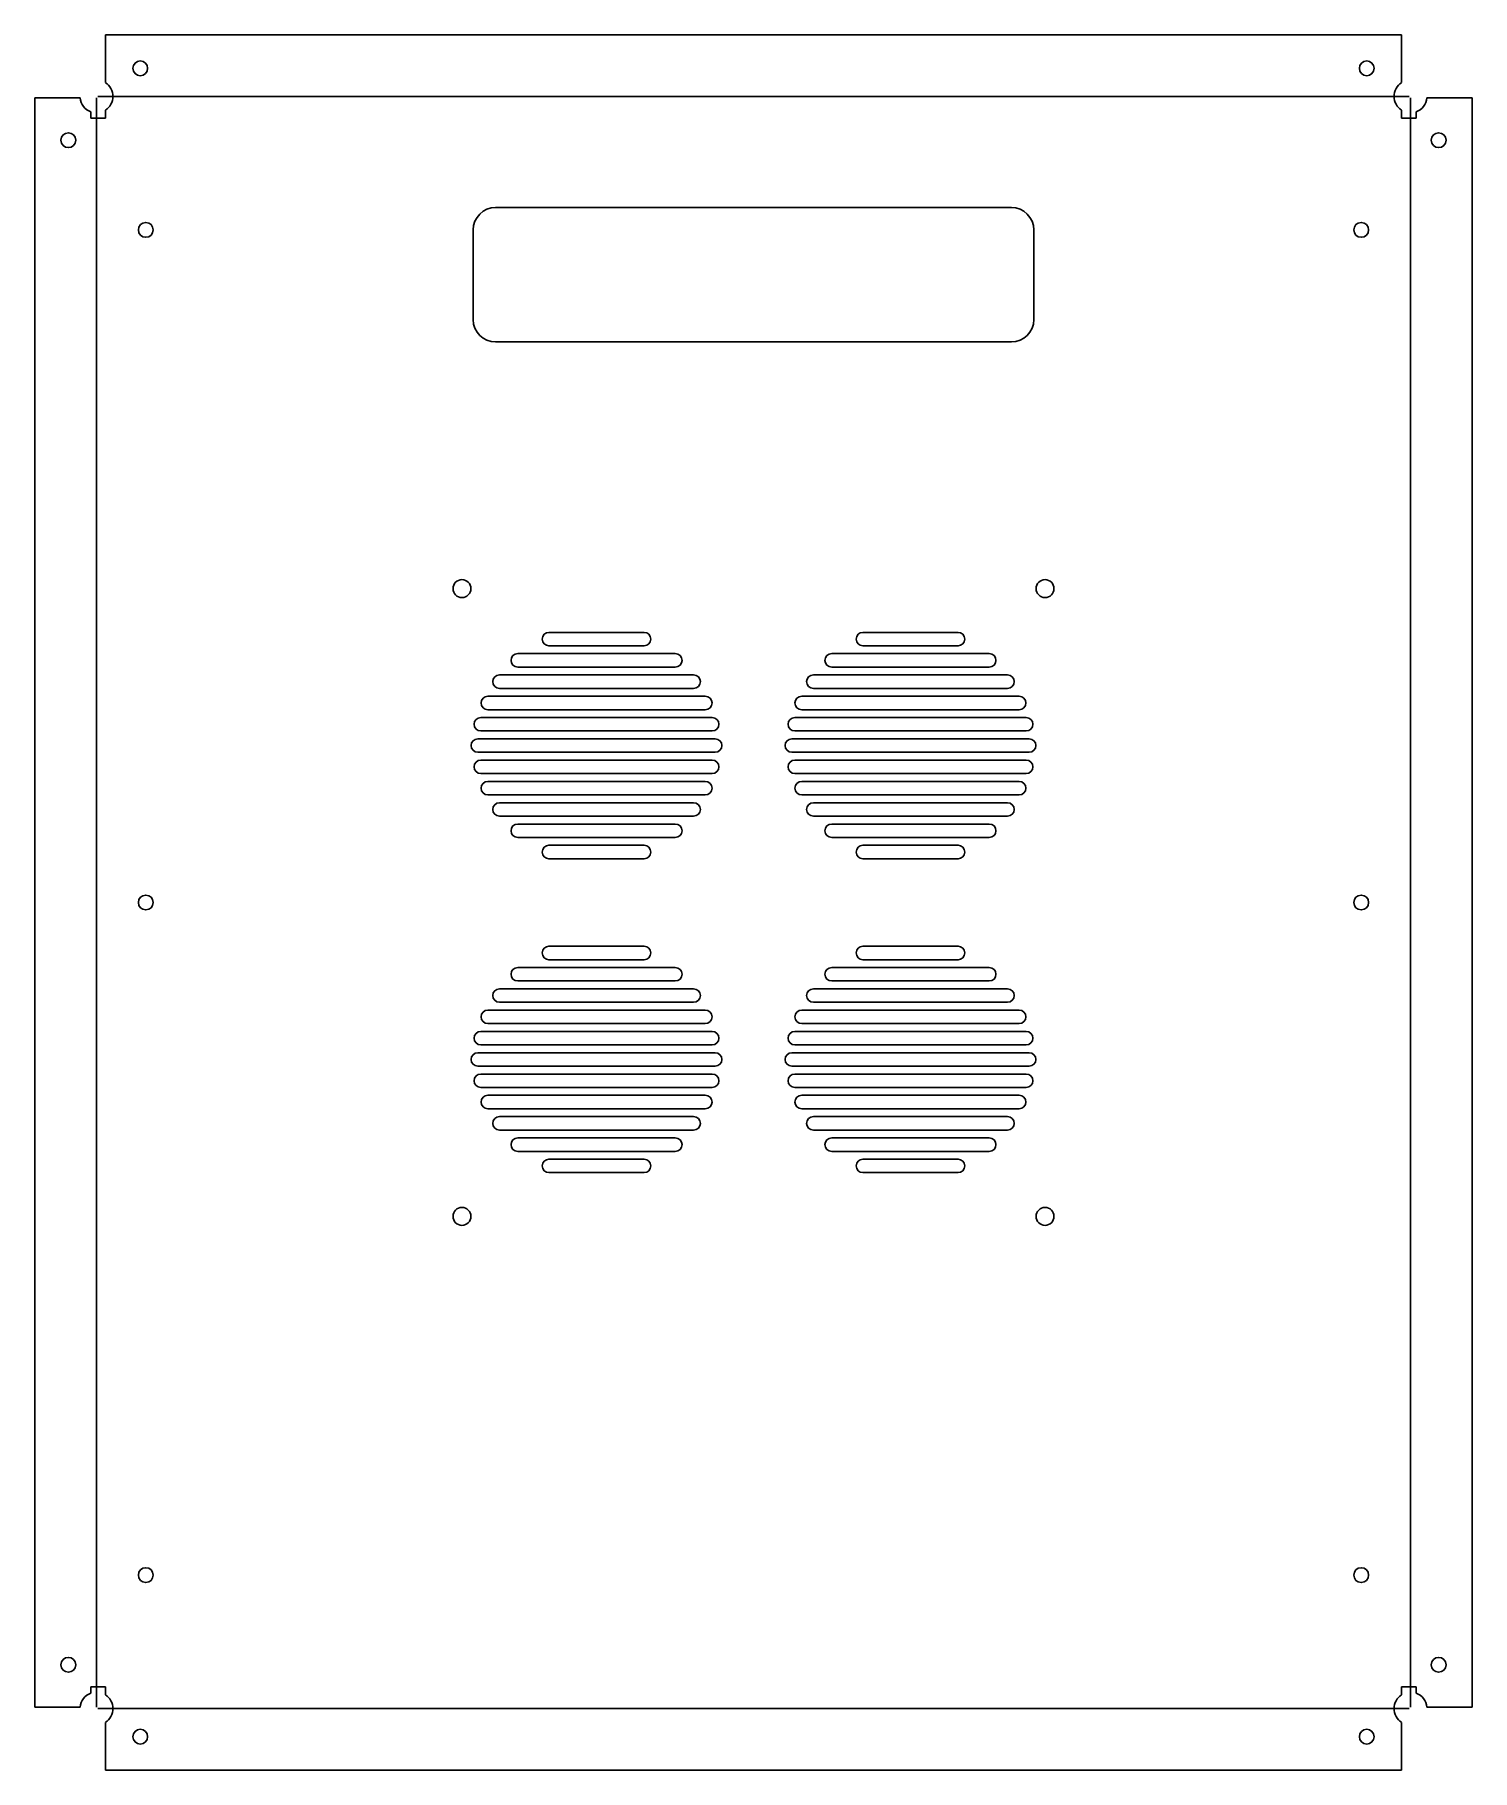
# Model space of a CAD drawing. Header units: millimetres. Extents: x -321 to 321, y -387 to 387.
import ezdxf

# ---------------------------------------------------------------- set-up
doc = ezdxf.new("R2010")
doc.units = ezdxf.units.MM
doc.layers.add('BEND', color=1, linetype='Continuous')
doc.layers.add('CUT', color=7, linetype='Continuous')

msp = doc.modelspace()

# ---------------------------------------------------------------- linework, layer by layer
at = {"layer": 'BEND'}
for p, q in [((-293, 358.96), (-293, -358.96)), ((292.44, 359.52), (-292.44, 359.52)), ((293, -358.96), (293, 358.96)), ((-292.44, -359.52), (292.44, -359.52))]:
    msp.add_line(p, q, dxfattribs=at)
at = {"layer": 'CUT'}
for p, q in [((289.02, 387.06), (-289.02, 387.06)), ((-289.02, 387.06), (-289.02, 365.67)), ((289.02, 365.67), (289.02, 387.06)), ((-300.3, 358.96), (-320.54, 358.96)), ((-320.54, 358.96), (-320.54, -358.96)), ((320.54, 358.96), (300.3, 358.96)), ((320.54, -358.96), (320.54, 358.96)), ((-295.46, 349.8), (-295.46, 352.62)), ((-289.02, 349.8), (-295.46, 349.8)), ((-289.02, 353.37), (-289.02, 349.8)), ((289.02, 349.8), (289.02, 353.37)), ((295.46, 349.8), (289.02, 349.8)), ((295.46, 352.62), (295.46, 349.8)), ((-115, 310), (115, 310)), ((-125, 260), (-125, 300)), ((125, 300), (125, 260)), ((115, 250), (-115, 250)), ((-91.2, 120.5), (-48.8, 120.5)), ((48.8, 120.5), (91.2, 120.5)), ((-105.14, 111), (-34.86, 111)), ((-48.8, 114.5), (-91.2, 114.5)), ((34.86, 111), (105.14, 111)), ((91.2, 114.5), (48.8, 114.5)), ((-113.3, 101.5), (-26.7, 101.5)), ((-34.86, 105), (-105.14, 105)), ((26.7, 101.5), (113.3, 101.5)), ((105.14, 105), (34.86, 105)), ((-26.7, 95.5), (-113.3, 95.5)), ((113.3, 95.5), (26.7, 95.5)), ((-118.5, 92), (-21.5, 92)), ((-21.5, 86), (-118.5, 86)), ((21.5, 92), (118.5, 92)), ((118.5, 86), (21.5, 86)), ((-121.59, 82.5), (-18.41, 82.5)), ((18.41, 82.5), (121.59, 82.5)), ((-122.92, 73), (-17.08, 73)), ((-18.41, 76.5), (-121.59, 76.5)), ((17.08, 73), (122.92, 73)), ((121.59, 76.5), (18.41, 76.5)), ((-17.08, 67), (-122.92, 67)), ((-121.59, 63.5), (-18.41, 63.5)), ((122.92, 67), (17.08, 67)), ((18.41, 63.5), (121.59, 63.5)), ((-18.41, 57.5), (-121.59, 57.5)), ((121.59, 57.5), (18.41, 57.5)), ((-118.5, 54), (-21.5, 54)), ((-21.5, 48), (-118.5, 48)), ((21.5, 54), (118.5, 54)), ((118.5, 48), (21.5, 48)), ((-113.3, 44.5), (-26.7, 44.5)), ((26.7, 44.5), (113.3, 44.5)), ((-26.7, 38.5), (-113.3, 38.5)), ((-105.14, 35), (-34.86, 35)), ((113.3, 38.5), (26.7, 38.5)), ((34.86, 35), (105.14, 35)), ((-34.86, 29), (-105.14, 29)), ((-91.2, 25.5), (-48.8, 25.5)), ((105.14, 29), (34.86, 29)), ((48.8, 25.5), (91.2, 25.5)), ((-48.8, 19.5), (-91.2, 19.5)), ((91.2, 19.5), (48.8, 19.5)), ((-91.2, -19.5), (-48.8, -19.5)), ((48.8, -19.5), (91.2, -19.5)), ((-105.14, -29), (-34.86, -29)), ((-48.8, -25.5), (-91.2, -25.5)), ((34.86, -29), (105.14, -29)), ((91.2, -25.5), (48.8, -25.5)), ((-113.3, -38.5), (-26.7, -38.5)), ((-34.86, -35), (-105.14, -35)), ((26.7, -38.5), (113.3, -38.5)), ((105.14, -35), (34.86, -35)), ((-26.7, -44.5), (-113.3, -44.5)), ((113.3, -44.5), (26.7, -44.5)), ((-118.5, -48), (-21.5, -48)), ((-21.5, -54), (-118.5, -54)), ((21.5, -48), (118.5, -48)), ((118.5, -54), (21.5, -54)), ((-121.59, -57.5), (-18.41, -57.5)), ((18.41, -57.5), (121.59, -57.5)), ((-122.92, -67), (-17.08, -67)), ((-18.41, -63.5), (-121.59, -63.5)), ((17.08, -67), (122.92, -67)), ((121.59, -63.5), (18.41, -63.5)), ((-17.08, -73), (-122.92, -73)), ((-121.59, -76.5), (-18.41, -76.5)), ((122.92, -73), (17.08, -73)), ((18.41, -76.5), (121.59, -76.5)), ((-18.41, -82.5), (-121.59, -82.5)), ((121.59, -82.5), (18.41, -82.5)), ((-118.5, -86), (-21.5, -86)), ((-21.5, -92), (-118.5, -92)), ((21.5, -86), (118.5, -86)), ((118.5, -92), (21.5, -92)), ((-113.3, -95.5), (-26.7, -95.5)), ((26.7, -95.5), (113.3, -95.5)), ((-26.7, -101.5), (-113.3, -101.5)), ((-105.14, -105), (-34.86, -105)), ((113.3, -101.5), (26.7, -101.5)), ((34.86, -105), (105.14, -105)), ((-34.86, -111), (-105.14, -111)), ((-91.2, -114.5), (-48.8, -114.5)), ((105.14, -111), (34.86, -111)), ((48.8, -114.5), (91.2, -114.5)), ((-48.8, -120.5), (-91.2, -120.5)), ((91.2, -120.5), (48.8, -120.5)), ((-295.46, -352.62), (-295.46, -349.8)), ((-295.46, -349.8), (-289.02, -349.8)), ((-289.02, -349.8), (-289.02, -353.37)), ((289.02, -353.37), (289.02, -349.8)), ((289.02, -349.8), (295.46, -349.8)), ((295.46, -349.8), (295.46, -352.62)), ((-320.54, -358.96), (-300.3, -358.96)), ((300.3, -358.96), (320.54, -358.96)), ((-289.02, -365.67), (-289.02, -387.06)), ((289.02, -387.06), (289.02, -365.67)), ((-289.02, -387.06), (289.02, -387.06))]:
    msp.add_line(p, q, dxfattribs=at)
for centre, radius in [((-273.48, 372.06), 3.3), ((273.48, 372.06), 3.3), ((-305.54, 340), 3.3), ((305.54, 340), 3.3), ((-271, 300), 3.3), ((271, 300), 3.3), ((-130, 140), 4), ((130, 140), 4), ((-271, 0), 3.3), ((271, 0), 3.3), ((-130, -140), 4), ((130, -140), 4), ((-271, -300), 3.3), ((271, -300), 3.3), ((-305.54, -340), 3.3), ((305.54, -340), 3.3), ((-273.48, -372.06), 3.3), ((273.48, -372.06), 3.3)]:
    msp.add_circle(centre, radius, dxfattribs=at)
for centre, radius, start, end in [((-293, 359.52), 7.32, 302.90404, 417.09596), ((293, 359.52), 7.32, 122.90404, 237.09596), ((-293, 359.52), 7.32, -175.63008, -109.64664), ((293, 359.52), 7.32, 289.64664, 355.63008), ((-115, 300), 10, 90, 180), ((115, 300), 10, 0, 90), ((-115, 260), 10, 180, 270), ((115, 260), 10, -90, 0), ((-91.2, 117.5), 3, 90, 270), ((-48.8, 117.5), 3, -90, 90), ((48.8, 117.5), 3, 90, 270), ((91.2, 117.5), 3, -90, 90), ((-105.14, 108), 3, 90, 270), ((-34.86, 108), 3, -90, 90), ((34.86, 108), 3, 90, 270), ((105.14, 108), 3, -90, 90), ((-113.3, 98.5), 3, 90, 270), ((-26.7, 98.5), 3, -90, 90), ((26.7, 98.5), 3, 90, 270), ((113.3, 98.5), 3, -90, 90), ((-118.5, 89), 3, 90, 270), ((-21.5, 89), 3, -90, 90), ((21.5, 89), 3, 90, 270), ((118.5, 89), 3, -90, 90), ((-121.59, 79.5), 3, 90, 270), ((-18.41, 79.5), 3, -90, 90), ((18.41, 79.5), 3, 90, 270), ((121.59, 79.5), 3, -90, 90), ((-122.92, 70), 3, 90, 270), ((-17.08, 70), 3, -90, 90), ((17.08, 70), 3, 90, 270), ((122.92, 70), 3, -90, 90), ((-121.59, 60.5), 3, 90, 270), ((-18.41, 60.5), 3, -90, 90), ((18.41, 60.5), 3, 90, 270), ((121.59, 60.5), 3, -90, 90), ((-118.5, 51), 3, 90, 270), ((-21.5, 51), 3, -90, 90), ((21.5, 51), 3, 90, 270), ((118.5, 51), 3, -90, 90), ((-113.3, 41.5), 3, 90, 270), ((-26.7, 41.5), 3, -90, 90), ((26.7, 41.5), 3, 90, 270), ((113.3, 41.5), 3, -90, 90), ((-105.14, 32), 3, 90, 270), ((-34.86, 32), 3, -90, 90), ((34.86, 32), 3, 90, 270), ((105.14, 32), 3, -90, 90), ((-91.2, 22.5), 3, 90, 270), ((-48.8, 22.5), 3, -90, 90), ((48.8, 22.5), 3, 90, 270), ((91.2, 22.5), 3, -90, 90), ((-91.2, -22.5), 3, 90, 270), ((-48.8, -22.5), 3, -90, 90), ((48.8, -22.5), 3, 90, 270), ((91.2, -22.5), 3, -90, 90), ((-105.14, -32), 3, 90, 270), ((-34.86, -32), 3, -90, 90), ((34.86, -32), 3, 90, 270), ((105.14, -32), 3, -90, 90), ((-113.3, -41.5), 3, 90, 270), ((-26.7, -41.5), 3, -90, 90), ((26.7, -41.5), 3, 90, 270), ((113.3, -41.5), 3, -90, 90), ((-118.5, -51), 3, 90, 270), ((-21.5, -51), 3, -90, 90), ((21.5, -51), 3, 90, 270), ((118.5, -51), 3, -90, 90), ((-121.59, -60.5), 3, 90, 270), ((-18.41, -60.5), 3, -90, 90), ((18.41, -60.5), 3, 90, 270), ((121.59, -60.5), 3, -90, 90), ((-122.92, -70), 3, 90, 270), ((-17.08, -70), 3, -90, 90), ((17.08, -70), 3, 90, 270), ((122.92, -70), 3, -90, 90), ((-121.59, -79.5), 3, 90, 270), ((-18.41, -79.5), 3, -90, 90), ((18.41, -79.5), 3, 90, 270), ((121.59, -79.5), 3, -90, 90), ((-118.5, -89), 3, 90, 270), ((-21.5, -89), 3, -90, 90), ((21.5, -89), 3, 90, 270), ((118.5, -89), 3, -90, 90), ((-113.3, -98.5), 3, 90, 270), ((-26.7, -98.5), 3, -90, 90), ((26.7, -98.5), 3, 90, 270), ((113.3, -98.5), 3, -90, 90), ((-105.14, -108), 3, 90, 270), ((-34.86, -108), 3, -90, 90), ((34.86, -108), 3, 90, 270), ((105.14, -108), 3, -90, 90), ((-91.2, -117.5), 3, 90, 270), ((-48.8, -117.5), 3, -90, 90), ((48.8, -117.5), 3, 90, 270), ((91.2, -117.5), 3, -90, 90), ((-293, -359.52), 7.32, 109.64664, 175.63008), ((-293, -359.52), 7.32, -57.09596, 57.09596), ((293, -359.52), 7.32, 122.90404, 237.09596), ((293, -359.52), 7.32, 4.36992, 70.35336)]:
    msp.add_arc(centre, radius, start, end, dxfattribs=at)

doc.saveas('drawing.dxf')
